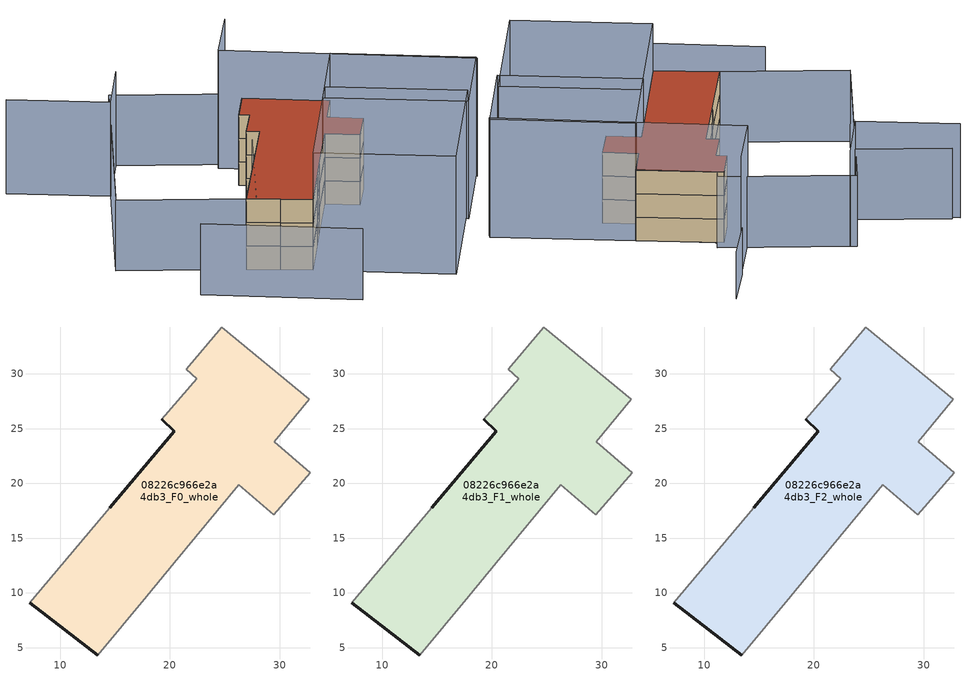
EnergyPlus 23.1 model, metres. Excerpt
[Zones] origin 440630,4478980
08226c966e2a4db3_F0_whole
 floor ground (EU_floor_Construction): 32.72,27.67 29.54,23.81 32.79,20.97 29.48,17.15 26.29,19.86 20.41,12.78 17.88,9.72 13.43,4.34 10.4,6.66 7.22,9.13 14.49,17.76 20.41,24.76 19.26,25.86 22.44,29.57 21.5,30.42 24.72,34.28 z0
 wall outside (EU_wall_Construction): 19.26,25.86 20.41,24.76 14.49,17.76 / 7.22,9.13 10.4,6.66 13.43,4.34 z0:3
 wall adiabatic (EU_wall_Construction): 13.43,4.34 17.88,9.72 20.41,12.78 26.29,19.86 29.48,17.15 32.79,20.97 29.54,23.81 32.72,27.67 24.72,34.28 21.5,30.42 22.44,29.57 19.26,25.86 / 14.49,17.76 7.22,9.13 z0:3
08226c966e2a4db3_F1_whole
 floor to 08226c966e2a4db3_F0_whole (EU_floor_Construction): 32.72,27.67 29.54,23.81 32.79,20.97 29.48,17.15 26.29,19.86 20.41,12.78 17.88,9.72 13.43,4.34 10.4,6.66 7.22,9.13 14.49,17.76 20.41,24.76 19.26,25.86 22.44,29.57 21.5,30.42 24.72,34.28 z3
 wall outside (EU_wall_Construction): 19.26,25.86 20.41,24.76 14.49,17.76 / 7.22,9.13 10.4,6.66 13.43,4.34 z3:6
 wall adiabatic (EU_wall_Construction): 13.43,4.34 17.88,9.72 20.41,12.78 26.29,19.86 29.48,17.15 32.79,20.97 29.54,23.81 32.72,27.67 24.72,34.28 21.5,30.42 22.44,29.57 19.26,25.86 / 14.49,17.76 7.22,9.13 z3:6
08226c966e2a4db3_F2_whole
 floor to 08226c966e2a4db3_F1_whole (EU_floor_Construction): 32.72,27.67 29.54,23.81 32.79,20.97 29.48,17.15 26.29,19.86 20.41,12.78 17.88,9.72 13.43,4.34 10.4,6.66 7.22,9.13 14.49,17.76 20.41,24.76 19.26,25.86 22.44,29.57 21.5,30.42 24.72,34.28 z6
 wall outside (EU_wall_Construction): 19.26,25.86 20.41,24.76 14.49,17.76 / 7.22,9.13 10.4,6.66 13.43,4.34 z6:9
 wall adiabatic (EU_wall_Construction): 13.43,4.34 17.88,9.72 20.41,12.78 26.29,19.86 29.48,17.15 32.79,20.97 29.54,23.81 32.72,27.67 24.72,34.28 21.5,30.42 22.44,29.57 19.26,25.86 / 14.49,17.76 7.22,9.13 z6:9
 roof outside (EU_roof_Construction): 29.48,17.15 32.79,20.97 29.54,23.81 32.72,27.67 24.72,34.28 21.5,30.42 22.44,29.57 19.26,25.86 20.41,24.76 14.49,17.76 7.22,9.13 10.4,6.66 13.43,4.34 17.88,9.72 20.41,12.78 26.29,19.86 z9
shading: 45.83,16.33 22.58,36.05 / 22.58,36.05 28.73,43.29 / 13.42,4.35 26.29,19.86 / 26.29,19.86 39.28,9.08 / 39.28,9.08 26.42,-6.43 / 26.42,-6.43 13.42,4.35 / 32.72,27.67 46,16.7 / 46,16.7 37.42,6.31 / 37.42,6.31 24.14,17.27 / 24.14,17.27 32.72,27.67 z0:15; -1.6,6.08 12.92,-6.29 / -1.35,43.99 8.06,37.56 / 8.06,37.56 -4.94,18.53 / -5.46,17.78 12.58,44.22 / 12.58,44.22 26.2,34.92 / 26.2,34.92 8.16,8.49 / 8.16,8.49 -5.46,17.78 z0:9; 28.63,43.33 33.51,48.95 z0:6; 13.25,43.74 7.36,36.53 / 7.36,36.53 -2.21,44.34 z0:12
[Building]
EU S2 Campaign: North Axis=0; Terrain=City; Solar Distribution=FullExterior
[Site:Location]
Madrid: Latitude=40.5; Longitude=-3.5; Time Zone=1; Elevation=609
[SizingPeriod:WeatherFileDays]
AnnualSizingPeriod: Begin Month=1; Begin Day of Month=1; End Month=12; End Day of Month=31; Day of Week for Start Day=Monday; Use Weather File Daylight Saving Period=No; Use Weather File Rain and Snow Indicators=No
[MATERIAL]
EU_InternalMass_Material: Roughness=MediumRough; Thickness=0.1; Conductivity=1; Density=1800; Specific Heat=900; Thermal Absorptance=0.9; Solar Absorptance=0.7; Visible Absorptance=0.7
[MATERIAL:NOMASS] Roughness=MediumRough; Thermal Absorptance=0.9; Solar Absorptance=0.7; Visible Absorptance=0.7
Name | Thermal Resistance
EU_wall_NoMass | 0.609216
EU_roof_NoMass | 0.513268
EU_floor_NoMass | 0.568163
[CONSTRUCTION]
EU_wall_Construction: EU_wall_NoMass
EU_roof_Construction: EU_roof_NoMass
EU_floor_Construction: EU_floor_NoMass
EU_InternalMass_Construction: EU_InternalMass_Material
[ZONE] Type=1; Multiplier=1; Ceiling Height=autocalculate; Floor Area=autocalculate; Part of Total Floor Area=Yes
Name | Volume
08226c966e2a4db3_F0_whole | 833.292
08226c966e2a4db3_F1_whole; 08226c966e2a4db3_F2_whole | 833.294
[INTERNALMASS] Construction=EU_InternalMass_Construction; Surface Area=277.765
Name | Zone or ZoneList
08226c966e2a4db3_F0_whole_EU_InternalMass | 08226c966e2a4db3_F0_whole
08226c966e2a4db3_F1_whole_EU_InternalMass | 08226c966e2a4db3_F1_whole
08226c966e2a4db3_F2_whole_EU_InternalMass | 08226c966e2a4db3_F2_whole
[OTHEREQUIPMENT] Fuel Type=Electricity; Design Level Calculation Method=Watts/Area; Power per Zone Floor Area=1; Fraction Latent=0; Fraction Radiant=0; Fraction Lost=0; Carbon Dioxide Generation Rate=0; EndUse Subcategory=EU_Step8_InternalGains
Name | Zone or ZoneList or Space or SpaceList | Schedule
EU_Step8_InternalGain_08226c966e2a4db3_F0_whole_f000 | 08226c966e2a4db3_F0_whole | EU_Step8_GainSchedule_08226c966e2a4db3_F0_whole_f000
EU_Step8_InternalGain_08226c966e2a4db3_F1_whole_f000 | 08226c966e2a4db3_F1_whole | EU_Step8_GainSchedule_08226c966e2a4db3_F1_whole_f000
EU_Step8_InternalGain_08226c966e2a4db3_F2_whole_f000 | 08226c966e2a4db3_F2_whole | EU_Step8_GainSchedule_08226c966e2a4db3_F2_whole_f000
[ZONEVENTILATION:DESIGNFLOWRATE] Schedule=EU_AlwaysOn; Design Flow Rate Calculation Method=AirChanges/Hour; Air Changes per Hour=0.752966; Ventilation Type=Natural; Fan Pressure Rise=0; Fan Total Efficiency=1; Constant Term Coefficient=1; Temperature Term Coefficient=0; Velocity Term Coefficient=0; Velocity Squared Term Coefficient=0; Minimum Indoor Temperature=-100; Maximum Indoor Temperature=100; Delta Temperature=-100; Minimum Outdoor Temperature=-100; Maximum Outdoor Temperature=100; Maximum Wind Speed=40
Name | Zone or ZoneList or Space or SpaceList
EU_ConstantAir_08226c966e2a4db3_F0_whole | 08226c966e2a4db3_F0_whole
EU_ConstantAir_08226c966e2a4db3_F1_whole | 08226c966e2a4db3_F1_whole
EU_ConstantAir_08226c966e2a4db3_F2_whole | 08226c966e2a4db3_F2_whole
[HVACTEMPLATE:THERMOSTAT] Constant Heating Setpoint=20; Constant Cooling Setpoint=50
EU_HeatOnly_08226c966e2a4db3_F0_whole; EU_HeatOnly_08226c966e2a4db3_F1_whole; EU_HeatOnly_08226c966e2a4db3_F2_whole
[HVACTEMPLATE:ZONE:IDEALLOADSAIRSYSTEM] System Availability Schedule=EU_AlwaysOn; Maximum Heating Supply Air Temperature=50; Minimum Cooling Supply Air Temperature=13; Maximum Heating Supply Air Humidity Ratio=0.0156; Minimum Cooling Supply Air Humidity Ratio=0.0077; Heating Limit=NoLimit; Cooling Limit=NoLimit; Heating Availability Schedule=EU_AlwaysOn; Cooling Availability Schedule=EU_CoolingOff; Dehumidification Control Type=ConstantSensibleHeatRatio; Cooling Sensible Heat Ratio=0.7; Dehumidification Setpoint=60; Humidification Control Type=None; Humidification Setpoint=30; Outdoor Air Method=None; Outdoor Air Flow Rate per Person=0.00944; Outdoor Air Flow Rate per Zone Floor Area=0; Outdoor Air Flow Rate per Zone=0; Demand Controlled Ventilation Type=None; Outdoor Air Economizer Type=NoEconomizer; Heat Recovery Type=None; Sensible Heat Recovery Effectiveness=0.7; Latent Heat Recovery Effectiveness=0.65
Name | Template Thermostat
08226c966e2a4db3_F0_whole | EU_HeatOnly_08226c966e2a4db3_F0_whole
08226c966e2a4db3_F1_whole | EU_HeatOnly_08226c966e2a4db3_F1_whole
08226c966e2a4db3_F2_whole | EU_HeatOnly_08226c966e2a4db3_F2_whole
[SIZING:ZONE] Zone Cooling Design Supply Air Temperature Input Method=SupplyAirTemperature; Zone Cooling Design Supply Air Temperature=13; Zone Heating Design Supply Air Temperature Input Method=SupplyAirTemperature; Zone Heating Design Supply Air Temperature=50; Zone Cooling Design Supply Air Humidity Ratio=0.008; Zone Heating Design Supply Air Humidity Ratio=0.008; Cooling Design Air Flow Method=DesignDay; Cooling Design Air Flow Rate=0; Cooling Minimum Air Flow per Zone Floor Area=0.000762; Cooling Minimum Air Flow=0; Cooling Minimum Air Flow Fraction=0.2; Heating Design Air Flow Method=DesignDay; Heating Design Air Flow Rate=0; Heating Maximum Air Flow per Zone Floor Area=0.002032; Heating Maximum Air Flow=0.141576; Heating Maximum Air Flow Fraction=0.3; Account for Dedicated Outdoor Air System=No; Dedicated Outdoor Air System Control Strategy=NeutralSupplyAir; Dedicated Outdoor Air Low Setpoint Temperature for Design=autosize; Dedicated Outdoor Air High Setpoint Temperature for Design=autosize; Zone Load Sizing Method=Sensible Load Only No Latent Load; Zone Latent Cooling Design Supply Air Humidity Ratio Input Method=HumidityRatioDifference; Zone Cooling Design Supply Air Humidity Ratio Difference=0.005; Zone Latent Heating Design Supply Air Humidity Ratio Input Method=HumidityRatioDifference; Zone Humidification Design Supply Air Humidity Ratio Difference=0.005
08226c966e2a4db3_F0_whole; 08226c966e2a4db3_F1_whole; 08226c966e2a4db3_F2_whole
[SCHEDULE:CONSTANT]
Name | Hourly Value
EU_AlwaysOn | 1
EU_CoolingOff | 0
[SCHEDULE:FILE] Column Number=1; Rows to Skip at Top=0; Number of Hours of Data=8760; Column Separator=Comma; Interpolate to Timestep=No; Minutes per Item=60; Adjust Schedule for Daylight Savings=Yes
Name | File
EU_Step8_GainSchedule_08226c966e2a4db3_F0_whole_f000 | ../../schedules/08226c966e2a4db3/08226c966e2a4db3_F0_whole_f000_gain.csv
EU_Step8_GainSchedule_08226c966e2a4db3_F1_whole_f000 | ../../schedules/08226c966e2a4db3/08226c966e2a4db3_F1_whole_f000_gain.csv
EU_Step8_GainSchedule_08226c966e2a4db3_F2_whole_f000 | ../../schedules/08226c966e2a4db3/08226c966e2a4db3_F2_whole_f000_gain.csv
